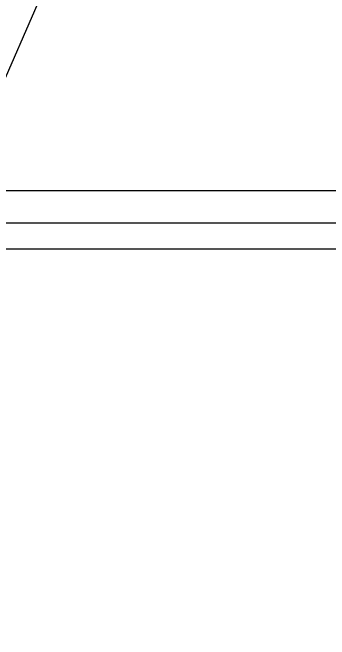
# Model space of a CAD drawing. Extents: x -160106 to 966792, y -663931 to 1550022.
# Drawn here: x -52050.6 to -52001.4, y -86018.4 to -85921.3 of the extents above; entities that cross this region are included whole.
import ezdxf

# ---------------------------------------------------------------- set-up
doc = ezdxf.new("R2010")
doc.units = 0
for name, color, linetype in [('!ZN1-填充-8', 8, 'Continuous'), ('!ZN1-标注-173', 173, 'Continuous'), ('!ZN5-铝材投影-112', 112, 'Continuous'), ('!ZN5-铝材断面-6', 6, 'Continuous')]:
    doc.layers.add(name, color=color, linetype=linetype)
doc.styles.add('ZNDimTStyle', font='ROMANS.shx', dxfattribs={"width": 0.7, "bigfont": 'CHINESE.shx'})
doc.dimstyles.new('ZN机械-3', dxfattribs={"dimscale": 3, "dimtxt": 2.5, "dimasz": 1.5, "dimexe": 1, "dimexo": 2, "dimgap": 0.9, "dimtad": 1, "dimdec": 0, "dimzin": 0, "dimdsep": 46, "dimtxsty": 'ZNDimTStyle', "dimcen": 2.5, "dimdle": 1, "dimclrd": 173, "dimclre": 173, "dimclrt": 7, "dimazin": 2, "dimtfac": 1, "dimtdec": 4, "dimtix": 1, "dimtmove": 2, "dimatfit": 3, "dimfxl": 0, "dimfrac": 2, "dimtolj": 1, "dimtzin": 0, "dimarcsym": 0})

# ---------------------------------------------------------------- blocks, each defined once
blk = doc.blocks.new('20200306093546', base_point=(29869.44451845904, 42689.60230079947))
at = {"layer": '!ZN1-填充-8'}
h = blk.add_hatch(dxfattribs=at)
h.set_pattern_fill('ANSI36', color=256, angle=-270, style=0)
h.set_pattern_definition([(135, (29867.4444736498, 42689.10230079959), (-3.086963041617522, 0.8418990113502317), [3.96875, -0.79375, 0, -0.79375])])
edge = h.paths.add_edge_path()
edge.add_line((29867.4444736498, 42689.10230079959), (29867.44447369179, 42693.60231268449))
edge.add_arc((29867.9444736498, 42689.10230079959), 0.5, 90, 179.9999995806171, ccw=False)
edge.add_line((29867.9444736498, 42689.60230079959), (29870.9444736498, 42689.60230079959))
edge.add_arc((29870.9444736498, 42690.10230079959), 0.5, 270, 360)
edge.add_line((29871.4444736498, 42690.10230079959), (29871.4444736498, 42693.10230079959))
edge.add_arc((29871.94448594884, 42693.10228850055), 0.500012299189907, 89.99859066865429, 179.9985906686543, ccw=False)
edge.add_arc((29868.26590862396, -498209.810069502), 540903.4123828103, 89.99961034399236, 90.00008701138444)
blk = doc.blocks.new('A$C0fc7d4ff')
at = {"layer": '!ZN5-铝材投影-112', "ltscale": 20}
for p, q in [((167.1622099552624, 5.000078834636952), (50.16220995105687, 5)), ((167.500000004191, 7.883463695179671e-05), (50.49999999998545, 0)), ((167.500000004191, -3.999927022014163), (50.50000147520041, -4.000005856636562))]:
    blk.add_line(p, q, dxfattribs=at)
at = {"layer": '!ZN1-标注-173', "ltscale": 15}
blk.add_blockref('20200306093546', (2, 1.000000000058208), dxfattribs=at)

msp = doc.modelspace()

# ---------------------------------------------------------------- block references
at = {"layer": '!ZN5-铝材断面-6', "ltscale": 50}
msp.add_blockref('A$C0fc7d4ff', (-52105.73742793966, -85953.931821027), dxfattribs=at)

# ---------------------------------------------------------------- leaders
at = {"layer": '!ZN1-标注-173'}
for points in [[(-52087.5101552125, -85983.20340040931), (-52035.87608677708, -85855.4085084686), (-52001.55380969057, -85855.4085084686)], [(-52069.23742646449, -85971.33605391718), (-52035.87608677708, -85895.4085084686), (-52001.55380969057, -85895.4085084686)], [(-52069.73742646445, -86005.9318295911), (-52035.87608677708, -86081.50248763914), (-52001.55380969057, -86081.50248763914)]]:
    msp.add_leader(points, dimstyle='ZN机械-3', dxfattribs=at)

doc.saveas('drawing.dxf')
